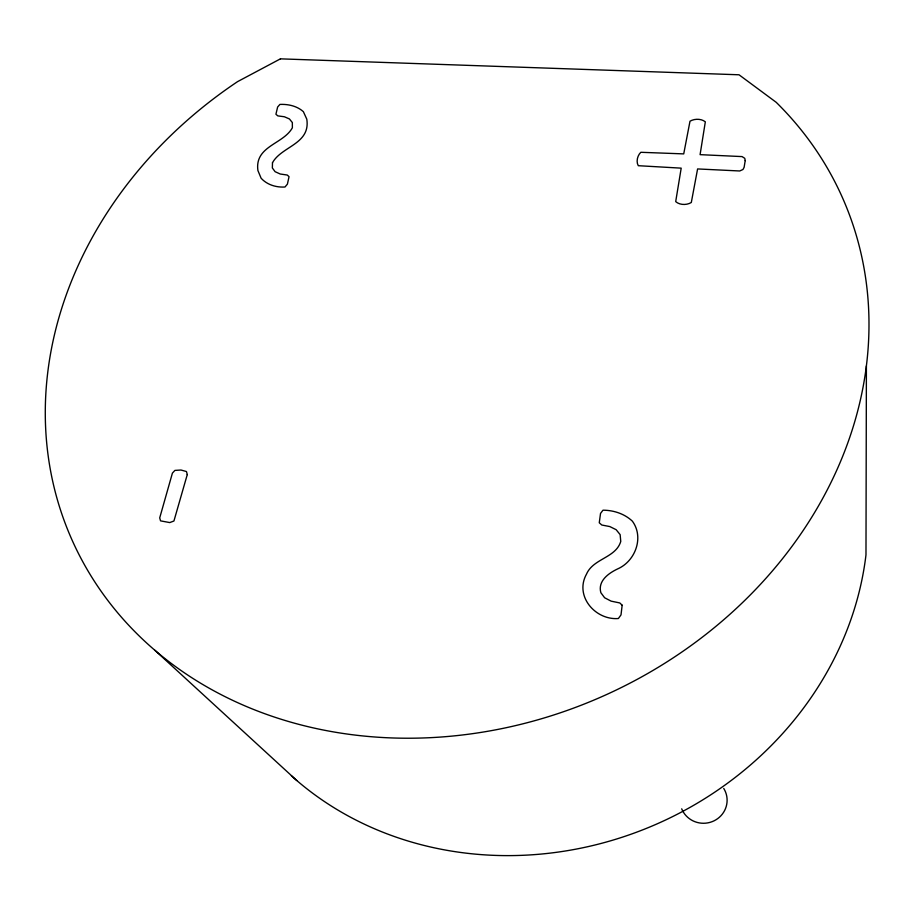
<?xml version="1.0" encoding="UTF-8"?>
<svg xmlns="http://www.w3.org/2000/svg" width="912" height="912" viewBox="0 0 912 912"><rect width="100%" height="100%" fill="white"/><g stroke="black" fill="none" stroke-linecap="round" stroke-linejoin="round"><path stroke-width="1.37" d="M866.4 365.951L865.978 554.884A339.743 305.873 -23.6 0 1 640.304 830.786A339.743 305.873 -23.6 0 1 291.395 775.781M154.915 650.302L296.81 780.547M723.74 788.424A23.518 22.914 -5.2 0 1 713.993 820.857A23.518 22.914 -5.2 0 1 681.697 808.819M272.483 162.735L272.357 167.968L275.105 171.695L280.235 174.01L287.246 175.036L289.047 176.666L287.405 184.133L284.989 187.006C276.188 187.553 267.205 184.874 261.117 178.239L257.914 170.533C254.482 145.977 283.37 144.267 292.376 127.771L292.342 122.55L289.4 118.925L284.373 116.759L277.864 115.892L275.926 114.274L277.624 107.023L279.893 104.424C288.238 104.036 297.004 105.986 303.365 111.663L306.797 119.187C310.65 144.187 281.637 146.125 272.483 162.735M622.166 605.215L621.004 614.893L618.382 618.518C595.388 620.399 574.286 596.049 586.484 574.172C593.199 558.429 615.794 558.007 620.764 541.454L620.137 534.626L616.159 529.712L609.809 526.566L601.806 525.016L599.264 522.781L600.529 513.433L602.992 510.196C613.673 510.218 624.492 513.764 632.358 521.151C644.26 537.305 635.368 561.154 617.709 568.883C608.543 573.215 597.588 581.012 600.86 592.697L604.622 597.759L611.131 601.145L619.795 602.946L622.166 605.215M745.218 160.592L744.112 167.352L742.949 169.507L739.712 170.977L697.6 168.937L691.307 202.487C686.839 205.291 679.691 205.177 675.701 201.62L681.196 168.15L638.297 165.699C635.892 161.675 637.477 155.405 640.828 152.293L683.726 153.889L689.996 121.216C694.442 118.571 701.248 118.503 705.329 121.843L700.085 154.652L742.06 156.59L744.762 158.323L745.218 160.592M187.279 474.571L173.93 521.003L169.769 522.576L160.546 520.866L159.714 517.879L172.414 473.111L174.91 470.41L180.975 470.022L186.458 471.538L187.279 474.571M280.44 58.847L237.587 81.624A421.538 358.576 -23.9 0 0 117.91 613.081A421.538 358.576 -23.9 0 0 704.36 635.596A421.538 358.576 -23.9 0 0 776.192 102.304L739.016 74.784L280.44 58.847"/></g></svg>
